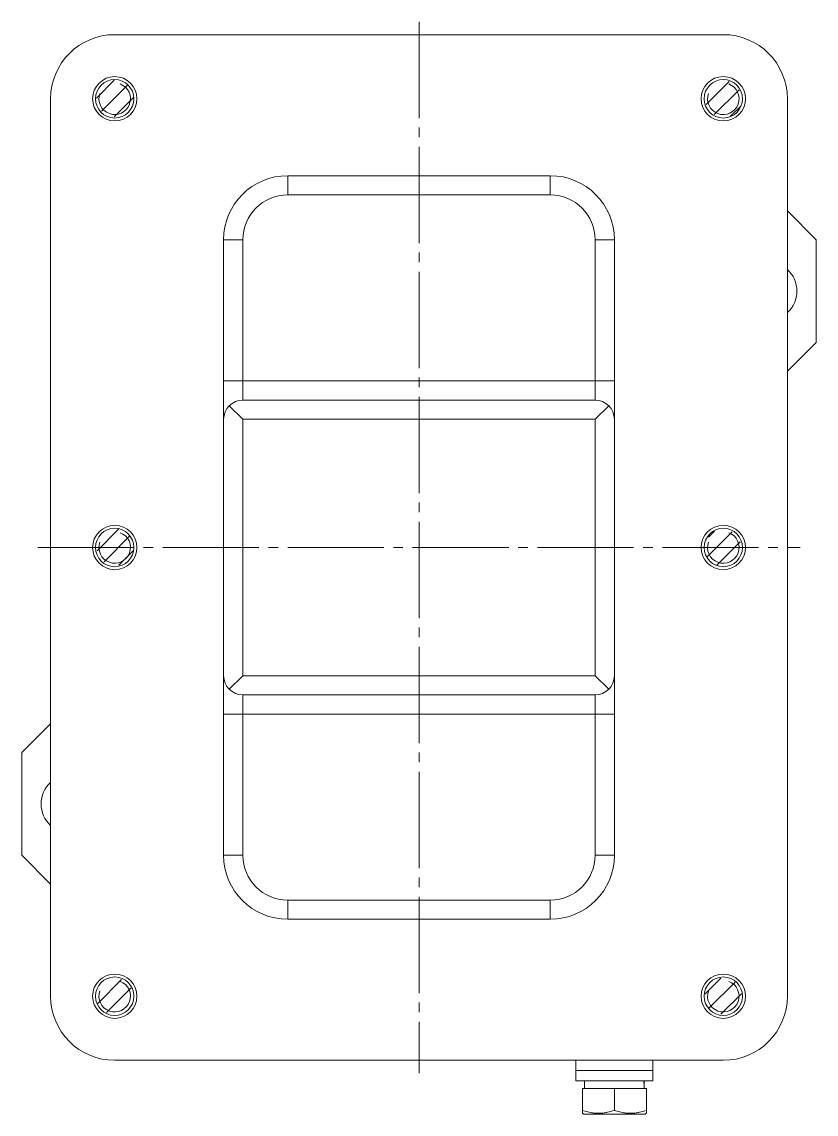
# Model space of a CAD drawing. Header units: millimetres. Extents: x -337 to 383, y -252 to 375.
# Drawn here: x 259.3 to 383.3, y -88.4 to 82 of the extents above; entities that cross this region are included whole.
import ezdxf

# ---------------------------------------------------------------- set-up
doc = ezdxf.new("R2010")
doc.units = ezdxf.units.MM
doc.linetypes.add('K5LT_AXLED', pattern=[19.5, 15, -1.5, 1.5, -1.5])
doc.linetypes.add('K5LT_THIN', pattern=[0])
pattern_1 = [(45, (0, 0), (-1.414214, 1.414214), [])]

# ---------------------------------------------------------------- blocks, each defined once
blk = doc.blocks.new('U16')
h = blk.add_hatch()
h.set_pattern_fill('', angle=45, style=0, pattern_type=0)
h.set_pattern_definition(pattern_1)
h.paths.add_polyline_path([(276.77, 70), (276, 72.01), (274.07, 72.98), (272, 72.42), (270.83, 70.61), (271.18, 68.48), (272.87, 67.14), (275.02, 67.27), (276.52, 68.81)])
h = blk.add_hatch()
h.set_pattern_fill('', angle=45, style=0, pattern_type=0)
h.set_pattern_definition(pattern_1)
h.paths.add_polyline_path([(371.77, 70), (371, 72.01), (369.07, 72.98), (367, 72.42), (365.83, 70.61), (366.18, 68.48), (367.87, 67.14), (370.02, 67.27), (371.52, 68.81)])
h = blk.add_hatch()
h.set_pattern_fill('', angle=45, style=0, pattern_type=0)
h.set_pattern_definition(pattern_1)
h.paths.add_polyline_path([(276.77, 0), (276, 2.01), (274.07, 2.98), (272, 2.42), (270.83, 0.61), (271.18, -1.52), (272.87, -2.86), (275.02, -2.73), (276.52, -1.19)])
h = blk.add_hatch()
h.set_pattern_fill('', angle=45, style=0, pattern_type=0)
h.set_pattern_definition(pattern_1)
h.paths.add_polyline_path([(371.77, 0), (371, 2.01), (369.07, 2.98), (367, 2.42), (365.83, 0.61), (366.18, -1.52), (367.87, -2.86), (370.02, -2.73), (371.52, -1.19)])
h = blk.add_hatch()
h.set_pattern_fill('', angle=45, style=0, pattern_type=0)
h.set_pattern_definition(pattern_1)
h.paths.add_polyline_path([(276.77, -70), (276, -67.99), (274.07, -67.02), (272, -67.58), (270.83, -69.39), (271.18, -71.52), (272.87, -72.86), (275.02, -72.73), (276.52, -71.19)])
h = blk.add_hatch()
h.set_pattern_fill('', angle=45, style=0, pattern_type=0)
h.set_pattern_definition(pattern_1)
h.paths.add_polyline_path([(371.77, -70), (371, -67.99), (369.07, -67.02), (367, -67.58), (365.83, -69.39), (366.18, -71.52), (367.87, -72.86), (370.02, -72.73), (371.52, -71.19)])
at = {"color": 30, "linetype": 'K5LT_AXLED', "lineweight": 18, "true_color": 0xff8000}
for p, q in [((321.27, 82), (321.27, -82)), ((261.77, 0), (380.77, 0))]:
    blk.add_line(p, q, dxfattribs=at)
at = {"color": 7, "linetype": 'K5LT_THIN', "lineweight": 18}
for p, q in [((368.77, 80), (273.77, 80)), ((263.77, 70), (263.77, -70)), ((378.77, -70), (378.77, 70)), ((341.77, 58), (300.77, 58)), ((300.77, 58), (300.77, 55)), ((341.77, 58), (341.77, 55)), ((300.77, 55), (341.77, 55)), ((378.77, 52.5), (383.27, 48)), ((290.77, 48), (290.77, -48)), ((290.77, 48), (293.77, 48)), ((293.77, 26), (293.77, 48)), ((348.77, 48), (348.77, 26)), ((351.77, 48), (348.77, 48)), ((351.77, -48), (351.77, 48)), ((383.27, 48), (383.27, 32)), ((383.27, 32), (378.77, 27.5)), ((290.77, 26), (293.77, 26)), ((293.77, 23), (293.77, 26)), ((293.77, 26), (348.77, 26)), ((351.77, 26), (348.77, 26)), ((348.77, 26), (348.77, 23)), ((293.77, 23), (348.77, 23)), ((291.65, 22.12), (293.77, 20)), ((348.77, 20), (350.89, 22.12)), ((293.77, 20), (348.77, 20)), ((293.77, 20), (293.77, -20)), ((348.77, -20), (348.77, 20)), ((293.77, -20), (291.65, -22.12)), ((348.77, -20), (293.77, -20)), ((350.89, -22.12), (348.77, -20)), ((293.77, -26), (293.77, -23)), ((348.77, -23), (293.77, -23)), ((348.77, -23), (348.77, -26)), ((290.77, -26), (293.77, -26)), ((293.77, -48), (293.77, -26)), ((348.77, -26), (293.77, -26)), ((348.77, -26), (348.77, -48)), ((351.77, -26), (348.77, -26)), ((259.27, -32), (263.77, -27.5)), ((259.27, -48), (259.27, -32)), ((263.77, -52.5), (259.27, -48)), ((290.77, -48), (293.77, -48)), ((351.77, -48), (348.77, -48)), ((341.77, -55), (300.77, -55)), ((300.77, -58), (300.77, -55)), ((341.77, -58), (341.77, -55)), ((300.77, -58), (341.77, -58)), ((273.77, -80), (368.77, -80)), ((345.77, -81.6), (345.77, -80)), ((357.77, -81.6), (357.77, -80)), ((345.77, -83.2), (345.77, -81.6)), ((345.77, -81.6), (357.77, -81.6)), ((345.77, -81.6), (357.77, -81.6)), ((357.77, -83.2), (357.77, -81.6)), ((345.77, -83.2), (357.77, -83.2)), ((347.12, -84.4), (347.12, -83.2)), ((346.77, -84.4), (346.77, -87.81)), ((351.77, -84.4), (346.77, -84.4)), ((351.77, -84.4), (351.77, -87.81)), ((356.77, -84.4), (351.77, -84.4)), ((356.77, -84.4), (356.77, -87.81)), ((346.77, -88.26), (346.77, -87.81)), ((346.77, -88.26), (347.02, -88.4)), ((347.02, -88.4), (351.77, -88.4)), ((351.77, -88.4), (356.52, -88.4)), ((356.77, -88.26), (356.52, -88.4)), ((356.77, -87.81), (356.77, -88.26))]:
    blk.add_line(p, q, dxfattribs=at)
for centre, radius in [((273.77, 70), 3.46), ((368.77, 70), 3.46), ((273.77, 70), 3), ((368.77, 70), 3), ((273.77, 0), 3.46), ((368.77, 0), 3.46), ((273.77, 0), 3), ((368.77, 0), 3), ((273.77, -70), 3.46), ((273.77, -70), 3), ((368.77, -70), 3.46), ((368.77, -70), 3)]:
    blk.add_circle(centre, radius, dxfattribs=at)
for centre, radius, start, end in [((273.77, 70), 10, 90, 180), ((368.77, 70), 10, 0, 90), ((273.77, 70), 2.46, 160, 70), ((368.77, 70), 2.46, 160, 70), ((300.77, 48), 10, 90, 180), ((341.77, 48), 10, 0, 90), ((300.77, 48), 7, 90, 180), ((341.77, 48), 7, 0, 90), ((375.77, 40), 4.5, 311.8103, 48.1897), ((293.77, 20), 3, 90, 180), ((348.77, 20), 3, 0, 90), ((273.77, 0), 2.46, 160, 70), ((368.77, 0), 2.46, 160, 70), ((293.77, -20), 3, 180, 270), ((348.77, -20), 3, 270, 0), ((266.77, -40), 4.5, 131.8103, 228.1897), ((300.77, -48), 10, 180, 270), ((300.77, -48), 7, 180, 270), ((341.77, -48), 10, 270, 0), ((341.77, -48), 7, 270, 0), ((273.77, -70), 2.46, 160, 70), ((368.77, -70), 2.46, 160, 70), ((273.77, -70), 10, 180, 270), ((368.77, -70), 10, 270, 0)]:
    blk.add_arc(centre, radius, start, end, dxfattribs=at)
for centre, start_param, end_param in [((351.77, -85.03), 4.761564, 4.855965), ((351.77, -82.57), 4.616121, 4.663214)]:
    blk.add_ellipse(centre, major_axis=(0, 12.78), ratio=0.36397, start_param=start_param, end_param=end_param, dxfattribs=at)
for points in [[(346.77, -87.81), (347.05, -87.9), (347.46, -88.02), (348.01, -88.14), (348.38, -88.2), (348.72, -88.24), (349.03, -88.25), (349.38, -88.26), (349.75, -88.24), (350.2, -88.2), (350.87, -88.08), (351.41, -87.93), (351.77, -87.81)], [(351.77, -87.81), (352.05, -87.9), (352.46, -88.02), (353.01, -88.14), (353.38, -88.2), (353.72, -88.24), (354.03, -88.25), (354.38, -88.26), (354.75, -88.24), (355.2, -88.2), (355.87, -88.08), (356.41, -87.93), (356.77, -87.81)]]:
    blk.add_open_spline(points, degree=3, knots=[0, 0, 0, 0, 2.259309, 3.219175, 4.306071, 5.100503, 5.904859, 6.674572, 7.743491, 8.780356, 10.126867, 13, 13, 13, 13], dxfattribs=at)

msp = doc.modelspace()

# ---------------------------------------------------------------- block references
msp.add_blockref('U16', (0, 0))

doc.saveas('drawing.dxf')
